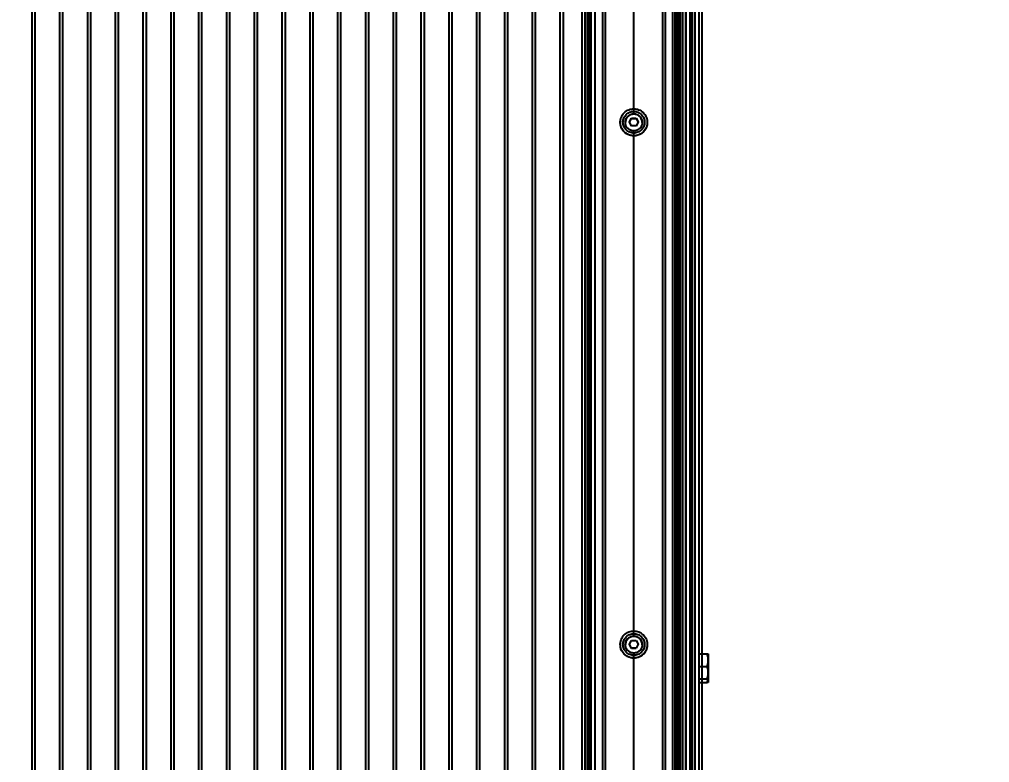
# Model space of a CAD drawing. Header units: millimetres. Extents: x 4625 to 14334, y 16216 to 31562.
# Drawn here: x 13122 to 13750, y 27787 to 28268 of the extents above; entities that cross this region are included whole.
import ezdxf

# ---------------------------------------------------------------- set-up
doc = ezdxf.new("R2010")
doc.units = ezdxf.units.MM
doc.header["$LTSCALE"] = 3
doc.layers.add('Default', color=7, linetype='Continuous')
doc.styles.get("Standard").update_dxf_attribs({"font": 'arial.ttf'})
doc.dimstyles.new('MATEUSZ', dxfattribs={"dimtxt": 35, "dimasz": 16, "dimexe": 0.18, "dimexo": 0.0625, "dimgap": 0.09, "dimtad": 0, "dimdec": 0, "dimdsep": 46, "dimtxsty": 'Standard', "dimblk": 'DOT', "dimcen": 0.09, "dimse1": 1, "dimse2": 1, "dimadec": 0, "dimazin": 0, "dimtfac": 1, "dimtdec": 0, "dimtofl": 0, "dimtmove": 0, "dimatfit": 3, "dimfxl": 1, "dimtolj": 1, "dimtzin": 0, "dimlwd": 9, "dimlwe": 9, "dimarcsym": 0})

# ---------------------------------------------------------------- blocks, each defined once
blk = doc.blocks.new('_Dot')
at = {"color": 0, "linetype": 'ByBlock', "lineweight": -2}
blk.add_line((-0.5, 0), (-1, 0), dxfattribs=at)
at = {"color": 0, "linetype": 'ByBlock', "const_width": 0.5}
blk.add_lwpolyline([(-0.25, 0, 1), (0.25, 0, 1)], format="xyb", close=True, dxfattribs=at)
blk = doc.blocks.new('*D31')
at = {"color": 0, "lineweight": 9, "transparency": 16777216}
for p, q in [((5803.89, 26303.39), (9576.19, 26303.39)), ((13713.73, 26303.39), (9941.43, 26303.39))]:
    blk.add_line(p, q, dxfattribs=at)
at = {"layer": 'Defpoints', "color": 0, "transparency": 16777216}
for p in [(5787.89, 28729.99), (13729.73, 28729.99), (13729.73, 26303.39)]:
    blk.add_point(p, dxfattribs=at)
at = {"color": 0, "lineweight": 9, "transparency": 16777216, "xscale": 16, "yscale": 16, "zscale": 16, "rotation": 180}
blk.add_blockref('_Dot', (5787.89, 26303.39), dxfattribs=at)
at = {"color": 0, "lineweight": 9, "transparency": 16777216, "xscale": 16, "yscale": 16, "zscale": 16}
blk.add_blockref('_Dot', (13729.73, 26303.39), dxfattribs=at)
at = {"color": 0, "transparency": 16777216, "insert": (9758.81, 26303.39), "char_height": 123, "attachment_point": 5}
blk.add_mtext('\\A1;7942', dxfattribs=at)
blk = doc.blocks.new('*D33')
at = {"color": 0, "lineweight": 9, "transparency": 16777216}
for p, q in [((14055.87, 30575.49), (14055.87, 28913.7)), ((14055.87, 26884.49), (14055.87, 28546.28))]:
    blk.add_line(p, q, dxfattribs=at)
at = {"layer": 'Defpoints', "color": 0, "transparency": 16777216}
for p in [(13609.31, 30591.49), (13609.31, 26868.49), (14055.87, 26868.49)]:
    blk.add_point(p, dxfattribs=at)
at = {"color": 0, "lineweight": 9, "transparency": 16777216, "xscale": 16, "yscale": 16, "zscale": 16}
for p, rotation in [((14055.87, 30591.49), 90), ((14055.87, 26868.49), 270)]:
    blk.add_blockref('_Dot', p, dxfattribs=dict(at, rotation=rotation))
at = {"color": 0, "transparency": 16777216, "insert": (14055.87, 28729.99), "char_height": 123, "attachment_point": 5, "rotation": 90}
blk.add_mtext('\\A1;3723', dxfattribs=at)

msp = doc.modelspace()

# ---------------------------------------------------------------- linework, layer by layer
at = {"layer": 'Default'}
for p, q in [((13129.64, 28706.81), (13129.64, 26887.25)), ((13131.64, 28706.81), (13131.64, 26887.25)), ((13147.64, 28706.81), (13147.64, 26887.25)), ((13149.64, 28706.81), (13149.64, 26887.25)), ((13165.64, 28706.81), (13165.64, 26887.25)), ((13167.64, 28706.81), (13167.64, 26887.25)), ((13183.64, 28706.81), (13183.64, 26887.25)), ((13185.64, 28706.81), (13185.64, 26887.25)), ((13201.64, 28706.81), (13201.64, 26887.25)), ((13203.64, 28706.81), (13203.64, 26887.25)), ((13219.64, 28706.81), (13219.64, 26887.25)), ((13221.64, 28706.81), (13221.64, 26887.25)), ((13237.64, 28706.81), (13237.64, 26887.25)), ((13239.64, 28706.81), (13239.64, 26887.25)), ((13255.64, 28706.81), (13255.64, 26887.25)), ((13257.64, 28706.81), (13257.64, 26887.25)), ((13273.64, 28706.81), (13273.64, 26887.25)), ((13275.64, 28706.81), (13275.64, 26887.25)), ((13291.64, 28706.81), (13291.64, 26887.25)), ((13293.64, 28706.81), (13293.64, 26887.25)), ((13309.64, 28706.81), (13309.64, 26887.25)), ((13311.64, 28706.81), (13311.64, 26887.25)), ((13327.64, 28706.81), (13327.64, 26887.25)), ((13329.64, 28706.81), (13329.64, 26887.25)), ((13345.64, 28706.81), (13345.64, 26887.25)), ((13347.64, 28706.81), (13347.64, 26887.25)), ((13363.64, 28706.81), (13363.64, 26887.25)), ((13365.64, 28706.81), (13365.64, 26887.25)), ((13381.64, 28706.81), (13381.64, 26887.25)), ((13383.64, 28706.81), (13383.64, 26887.25)), ((13399.64, 28706.81), (13399.64, 26887.25)), ((13401.64, 28706.81), (13401.64, 26887.25)), ((13417.64, 28706.81), (13417.64, 26887.25)), ((13419.64, 28706.81), (13419.64, 26887.25)), ((13435.64, 28706.81), (13435.64, 26887.25)), ((13437.64, 28706.81), (13437.64, 26887.25)), ((13453.64, 28706.81), (13453.64, 26887.25)), ((13455.64, 28706.81), (13455.64, 26887.25)), ((13471.64, 28706.81), (13471.64, 26887.25)), ((13473.64, 28706.81), (13473.64, 26887.25)), ((13485.97, 26887.39), (13485.97, 28706.95)), ((13487.97, 26887.84), (13487.97, 28707.4)), ((13489.47, 28707.83), (13489.47, 26888.27)), ((13489.59, 26887.98), (13489.59, 28707.54)), ((13490.28, 28707.9), (13490.28, 26888.34)), ((13491.22, 28707.74), (13491.22, 26888.19)), ((13491.22, 28707.54), (13491.22, 26887.98)), ((13491.97, 26887.98), (13491.97, 28707.54)), ((13494.47, 26888.09), (13494.47, 28707.64)), ((13499.22, 28707.82), (13499.22, 26888.27)), ((13500.97, 28707.82), (13500.97, 26888.26)), ((13537.97, 28707.82), (13537.97, 26888.26)), ((13539.72, 28707.82), (13539.72, 26888.27)), ((13544.47, 28707.64), (13544.47, 26888.09)), ((13545.97, 28707.54), (13545.97, 26887.98)), ((13546.97, 28707.54), (13546.97, 26887.98)), ((13547.22, 28707.51), (13547.22, 26887.95)), ((13547.72, 28707.74), (13547.72, 26888.19)), ((13547.72, 28707.54), (13547.72, 26887.98)), ((13548.67, 28707.9), (13548.67, 26888.34)), ((13549.36, 28707.54), (13549.36, 26887.98)), ((13549.47, 28707.83), (13549.47, 26888.27)), ((13550.97, 28707.4), (13550.97, 26887.84)), ((13552.97, 28706.95), (13552.97, 26887.39)), ((13553.31, 26887.25), (13553.31, 28706.81)), ((13557.31, 26887.39), (13557.31, 28706.95)), ((13557.31, 28706.81), (13557.31, 26887.25)), ((13559.31, 26912.33), (13559.31, 28696.71)), ((13561.81, 26894.97), (13561.81, 28701.55)), ((13563.81, 26894.97), (13563.81, 28701.55)), ((13555.81, 28568.49), (13555.81, 27008.49)), ((13519.47, 28207.07), (13519.47, 28534.02)), ((13516.59, 28201.67), (13518.03, 28204.16)), ((13518.03, 28199.17), (13516.59, 28201.67)), ((13518.03, 28204.16), (13520.92, 28204.16)), ((13520.92, 28204.16), (13522.36, 28201.67)), ((13522.36, 28201.67), (13520.92, 28199.17)), ((13519.47, 27869.15), (13519.47, 28196.1)), ((13510.72, 27863.66), (13510.72, 27863.74)), ((13516.59, 27863.74), (13518.03, 27866.24)), ((13518.03, 27861.25), (13516.59, 27863.74)), ((13518.03, 27866.24), (13520.92, 27866.24)), ((13520.92, 27861.25), (13518.03, 27861.25)), ((13520.92, 27866.24), (13522.36, 27863.74)), ((13528.22, 27863.74), (13528.22, 27863.66)), ((13519.47, 27729.49), (13519.47, 27858.17)), ((13561.31, 27857.6), (13566.99, 27857.6)), ((13561.31, 27849.6), (13566.99, 27849.6)), ((13561.31, 27841.6), (13566.99, 27841.6)), ((13561.31, 27839.09), (13566.99, 27839.09))]:
    msp.add_line(p, q, dxfattribs=at)
for points in [[(13519.47, 28192.94, 0), (13518.69, 28192.98, 0), (13517.88, 28193.09, 0), (13517.07, 28193.28, 0), (13516.25, 28193.55, 0), (13515.46, 28193.92, 0), (13514.69, 28194.36, 0), (13513.96, 28194.89, 0), (13513.29, 28195.5, 0), (13512.68, 28196.17, 0), (13512.15, 28196.89, 0), (13511.7, 28197.66, 0), (13511.34, 28198.46, 0), (13511.06, 28199.27, 0), (13510.87, 28200.08, 0), (13510.76, 28200.88, 0), (13510.72, 28201.67, 0), (13510.76, 28202.45, 0), (13510.87, 28203.26, 0), (13511.06, 28204.07, 0), (13511.34, 28204.88, 0), (13511.7, 28205.68, 0), (13512.15, 28206.45, 0), (13512.68, 28207.17, 0), (13513.29, 28207.84, 0), (13513.96, 28208.45, 0), (13514.69, 28208.97, 0), (13515.46, 28209.42, 0), (13516.25, 28209.78, 0), (13517.07, 28210.06, 0), (13517.88, 28210.25, 0), (13518.69, 28210.36, 0), (13519.47, 28210.4, 0), (13520.26, 28210.36, 0), (13521.07, 28210.25, 0), (13521.88, 28210.06, 0), (13522.69, 28209.78, 0), (13523.49, 28209.42, 0), (13524.26, 28208.97, 0), (13524.99, 28208.45, 0), (13525.66, 28207.84, 0), (13526.27, 28207.17, 0), (13526.8, 28206.45, 0), (13527.25, 28205.68, 0), (13527.61, 28204.88, 0), (13527.89, 28204.07, 0), (13528.08, 28203.26, 0), (13528.19, 28202.45, 0), (13528.22, 28201.67, 0), (13528.19, 28200.88, 0), (13528.08, 28200.08, 0), (13527.89, 28199.27, 0), (13527.61, 28198.46, 0), (13527.25, 28197.66, 0), (13526.8, 28196.89, 0), (13526.27, 28196.17, 0), (13525.66, 28195.5, 0), (13524.99, 28194.89, 0), (13524.26, 28194.36, 0), (13523.49, 28193.92, 0), (13522.69, 28193.55, 0), (13521.88, 28193.28, 0), (13521.07, 28193.09, 0), (13520.26, 28192.98, 0)], [(13519.47, 28194.69, 0), (13518.84, 28194.71, 0), (13518.2, 28194.8, 0), (13517.55, 28194.96, 0), (13516.9, 28195.18, 0), (13516.26, 28195.47, 0), (13515.64, 28195.82, 0), (13515.06, 28196.25, 0), (13514.52, 28196.73, 0), (13514.04, 28197.27, 0), (13513.61, 28197.85, 0), (13513.26, 28198.46, 0), (13512.97, 28199.1, 0), (13512.74, 28199.75, 0), (13512.59, 28200.4, 0), (13512.5, 28201.04, 0), (13512.47, 28201.67, 0), (13512.5, 28202.3, 0), (13512.59, 28202.94, 0), (13512.74, 28203.59, 0), (13512.97, 28204.24, 0), (13513.26, 28204.88, 0), (13513.61, 28205.49, 0), (13514.04, 28206.07, 0), (13514.52, 28206.61, 0), (13515.06, 28207.09, 0), (13515.64, 28207.51, 0), (13516.26, 28207.87, 0), (13516.9, 28208.16, 0), (13517.55, 28208.38, 0), (13518.2, 28208.54, 0), (13518.84, 28208.62, 0), (13519.47, 28208.65, 0), (13520.1, 28208.62, 0), (13520.75, 28208.54, 0), (13521.4, 28208.38, 0), (13522.05, 28208.16, 0), (13522.69, 28207.87, 0), (13523.3, 28207.51, 0), (13523.89, 28207.09, 0), (13524.42, 28206.61, 0), (13524.91, 28206.07, 0), (13525.33, 28205.49, 0), (13525.69, 28204.88, 0), (13525.98, 28204.24, 0), (13526.2, 28203.59, 0), (13526.36, 28202.94, 0), (13526.45, 28202.3, 0), (13526.47, 28201.67, 0), (13526.45, 28201.04, 0), (13526.36, 28200.4, 0), (13526.2, 28199.75, 0), (13525.98, 28199.1, 0), (13525.69, 28198.46, 0), (13525.33, 28197.85, 0), (13524.91, 28197.27, 0), (13524.42, 28196.73, 0), (13523.89, 28196.25, 0), (13523.3, 28195.82, 0), (13522.69, 28195.47, 0), (13522.05, 28195.18, 0), (13521.4, 28194.96, 0), (13520.75, 28194.8, 0), (13520.1, 28194.71, 0)], [(13519.47, 27855.02, 0), (13518.69, 27855.05, 0), (13517.88, 27855.16, 0), (13517.07, 27855.35, 0), (13516.25, 27855.63, 0), (13515.46, 27855.99, 0), (13514.69, 27856.44, 0), (13513.96, 27856.97, 0), (13513.29, 27857.57, 0), (13512.68, 27858.24, 0), (13512.15, 27858.97, 0), (13511.7, 27859.73, 0), (13511.34, 27860.53, 0), (13511.06, 27861.34, 0), (13510.87, 27862.16, 0), (13510.76, 27862.96, 0), (13510.72, 27863.74, 0), (13510.76, 27864.53, 0), (13510.87, 27865.33, 0), (13511.06, 27866.15, 0), (13511.34, 27866.96, 0), (13511.7, 27867.75, 0), (13512.15, 27868.52, 0), (13512.68, 27869.25, 0), (13513.29, 27869.92, 0), (13513.96, 27870.52, 0), (13514.69, 27871.05, 0), (13515.46, 27871.5, 0), (13516.25, 27871.86, 0), (13517.07, 27872.14, 0), (13517.88, 27872.33, 0), (13518.69, 27872.44, 0), (13519.47, 27872.47, 0), (13520.26, 27872.44, 0), (13521.07, 27872.33, 0), (13521.88, 27872.14, 0), (13522.69, 27871.86, 0), (13523.49, 27871.5, 0), (13524.26, 27871.05, 0), (13524.99, 27870.52, 0), (13525.66, 27869.92, 0), (13526.27, 27869.25, 0), (13526.8, 27868.52, 0), (13527.25, 27867.75, 0), (13527.61, 27866.96, 0), (13527.89, 27866.15, 0), (13528.08, 27865.33, 0), (13528.19, 27864.53, 0), (13528.22, 27863.74, 0), (13528.19, 27862.96, 0), (13528.08, 27862.16, 0), (13527.89, 27861.34, 0), (13527.61, 27860.53, 0), (13527.25, 27859.73, 0), (13526.8, 27858.97, 0), (13526.27, 27858.24, 0), (13525.66, 27857.57, 0), (13524.99, 27856.97, 0), (13524.26, 27856.44, 0), (13523.49, 27855.99, 0), (13522.69, 27855.63, 0), (13521.88, 27855.35, 0), (13521.07, 27855.16, 0), (13520.26, 27855.05, 0)], [(13519.47, 27856.76, 0), (13518.84, 27856.79, 0), (13518.2, 27856.88, 0), (13517.55, 27857.03, 0), (13516.9, 27857.25, 0), (13516.26, 27857.54, 0), (13515.64, 27857.9, 0), (13515.06, 27858.32, 0), (13514.52, 27858.81, 0), (13514.04, 27859.34, 0), (13513.61, 27859.92, 0), (13513.26, 27860.54, 0), (13512.97, 27861.17, 0), (13512.74, 27861.82, 0), (13512.59, 27862.47, 0), (13512.5, 27863.12, 0), (13512.47, 27863.74, 0), (13512.5, 27864.37, 0), (13512.59, 27865.01, 0), (13512.74, 27865.67, 0), (13512.97, 27866.31, 0), (13513.26, 27866.95, 0), (13513.61, 27867.56, 0), (13514.04, 27868.15, 0), (13514.52, 27868.68, 0), (13515.06, 27869.17, 0), (13515.64, 27869.59, 0), (13516.26, 27869.95, 0), (13516.9, 27870.24, 0), (13517.55, 27870.46, 0), (13518.2, 27870.61, 0), (13518.84, 27870.7, 0), (13519.47, 27870.73, 0), (13520.1, 27870.7, 0), (13520.75, 27870.61, 0), (13521.4, 27870.46, 0), (13522.05, 27870.24, 0), (13522.69, 27869.95, 0), (13523.3, 27869.59, 0), (13523.89, 27869.17, 0), (13524.42, 27868.68, 0), (13524.91, 27868.15, 0), (13525.33, 27867.56, 0), (13525.69, 27866.95, 0), (13525.98, 27866.31, 0), (13526.2, 27865.67, 0), (13526.36, 27865.01, 0), (13526.45, 27864.37, 0), (13526.47, 27863.74, 0), (13526.45, 27863.12, 0), (13526.36, 27862.47, 0), (13526.2, 27861.82, 0), (13525.98, 27861.17, 0), (13525.69, 27860.54, 0), (13525.33, 27859.92, 0), (13524.91, 27859.34, 0), (13524.42, 27858.81, 0), (13523.89, 27858.32, 0), (13523.3, 27857.9, 0), (13522.69, 27857.54, 0), (13522.05, 27857.25, 0), (13521.4, 27857.03, 0), (13520.75, 27856.88, 0), (13520.1, 27856.79, 0)]]:
    msp.add_polyline3d(points, close=True, dxfattribs=at)
for points in [[(13513.97, 28201.58, 0), (13514, 28202.1, 0), (13514.08, 28202.63, 0), (13514.21, 28203.16, 0), (13514.39, 28203.68, 0), (13514.63, 28204.17, 0), (13514.91, 28204.64, 0), (13515.23, 28205.07, 0), (13515.58, 28205.46, 0), (13515.97, 28205.81, 0), (13516.41, 28206.13, 0), (13516.87, 28206.42, 0), (13517.37, 28206.65, 0), (13517.89, 28206.84, 0), (13518.42, 28206.97, 0), (13518.95, 28207.05, 0), (13519.47, 28207.07, 0)], [(13524.97, 28201.44, 0), (13524.95, 28201.96, 0), (13524.87, 28202.49, 0), (13524.74, 28203.02, 0), (13524.56, 28203.54, 0), (13524.32, 28204.03, 0), (13524.04, 28204.5, 0), (13523.72, 28204.93, 0), (13523.36, 28205.32, 0), (13522.97, 28205.67, 0), (13522.54, 28206, 0), (13522.07, 28206.28, 0), (13521.58, 28206.51, 0), (13521.06, 28206.7, 0), (13520.53, 28206.83, 0), (13520, 28206.91, 0), (13519.47, 28206.93, 0), (13518.95, 28206.91, 0), (13518.42, 28206.83, 0), (13517.89, 28206.7, 0), (13517.37, 28206.51, 0), (13516.87, 28206.28, 0), (13516.41, 28206, 0), (13515.97, 28205.67, 0), (13515.58, 28205.32, 0), (13515.23, 28204.93, 0), (13514.91, 28204.5, 0), (13514.63, 28204.03, 0), (13514.39, 28203.54, 0), (13514.21, 28203.02, 0), (13514.08, 28202.49, 0), (13514, 28201.96, 0), (13513.97, 28201.44, 0)], [(13516.61, 28209.83, 0), (13517.45, 28210.08, 0), (13518.29, 28210.23, 0), (13519.11, 28210.31, 0), (13519.91, 28210.3, 0), (13520.73, 28210.22, 0), (13521.57, 28210.06, 0), (13522.41, 28209.81, 0), (13523.24, 28209.47, 0)], [(13524.5, 28208.73, 0), (13525.62, 28207.8, 0), (13526.56, 28206.71, 0), (13527.3, 28205.48, 0), (13527.82, 28204.2, 0), (13528.13, 28202.89, 0), (13528.22, 28201.62, 0), (13528.14, 28200.35, 0), (13527.85, 28199.05, 0), (13527.34, 28197.76, 0), (13526.61, 28196.53, 0), (13525.68, 28195.43, 0), (13524.57, 28194.49, 0), (13523.35, 28193.76, 0), (13522.05, 28193.24, 0), (13520.75, 28192.95, 0), (13519.47, 28192.86, 0)], [(13519.47, 28207.07, 0), (13520, 28207.05, 0), (13520.53, 28206.97, 0), (13521.06, 28206.84, 0), (13521.58, 28206.65, 0), (13522.07, 28206.42, 0), (13522.54, 28206.13, 0), (13522.97, 28205.81, 0), (13523.36, 28205.46, 0), (13523.72, 28205.07, 0), (13524.04, 28204.64, 0), (13524.32, 28204.17, 0), (13524.56, 28203.68, 0), (13524.74, 28203.16, 0), (13524.87, 28202.63, 0), (13524.95, 28202.1, 0), (13524.97, 28201.58, 0)], [(13519.47, 28192.86, 0), (13518.53, 28192.91, 0), (13517.57, 28193.07, 0), (13516.6, 28193.34, 0), (13515.64, 28193.74, 0), (13514.72, 28194.26, 0), (13513.86, 28194.89, 0), (13513.07, 28195.63, 0), (13512.39, 28196.46, 0), (13511.82, 28197.36, 0), (13511.37, 28198.3, 0), (13511.04, 28199.27, 0), (13510.83, 28200.23, 0), (13510.73, 28201.18, 0), (13510.74, 28202.11, 0), (13510.85, 28203.07, 0), (13511.08, 28204.04, 0)], [(13519.47, 28196.1, 0), (13518.95, 28196.12, 0), (13518.42, 28196.2, 0), (13517.89, 28196.33, 0), (13517.37, 28196.51, 0), (13516.87, 28196.75, 0), (13516.41, 28197.03, 0), (13515.97, 28197.35, 0), (13515.58, 28197.7, 0), (13515.23, 28198.09, 0), (13514.91, 28198.52, 0), (13514.63, 28198.99, 0), (13514.39, 28199.48, 0), (13514.21, 28200, 0), (13514.08, 28200.52, 0), (13514, 28201.05, 0), (13513.97, 28201.58, 0)], [(13516.59, 28201.85, 0), (13518.03, 28204.34, 0)], [(13518.03, 28199.35, 0), (13516.59, 28201.85, 0)], [(13518.03, 28204.34, 0), (13520.92, 28204.34, 0)], [(13524.97, 28201.58, 0), (13524.95, 28201.05, 0), (13524.87, 28200.52, 0), (13524.74, 28200, 0), (13524.56, 28199.48, 0), (13524.32, 28198.99, 0), (13524.04, 28198.52, 0), (13523.72, 28198.09, 0), (13523.36, 28197.7, 0), (13522.97, 28197.35, 0), (13522.54, 28197.03, 0), (13522.07, 28196.75, 0), (13521.58, 28196.51, 0), (13521.06, 28196.33, 0), (13520.53, 28196.2, 0), (13520, 28196.12, 0), (13519.47, 28196.1, 0)], [(13520.92, 28204.34, 0), (13522.36, 28201.85, 0)], [(13522.36, 28201.85, 0), (13520.92, 28199.35, 0)], [(13520.92, 28199.35, 0), (13518.03, 28199.35, 0)], [(13513.97, 27863.65, 0), (13514, 27864.18, 0), (13514.08, 27864.71, 0), (13514.21, 27865.24, 0), (13514.39, 27865.75, 0), (13514.63, 27866.25, 0), (13514.91, 27866.72, 0), (13515.23, 27867.15, 0), (13515.58, 27867.54, 0), (13515.97, 27867.89, 0), (13516.41, 27868.21, 0), (13516.87, 27868.49, 0), (13517.37, 27868.73, 0), (13517.89, 27868.91, 0), (13518.42, 27869.04, 0), (13518.95, 27869.12, 0), (13519.47, 27869.15, 0)], [(13524.97, 27863.51, 0), (13524.95, 27864.04, 0), (13524.87, 27864.57, 0), (13524.74, 27865.1, 0), (13524.56, 27865.61, 0), (13524.32, 27866.11, 0), (13524.04, 27866.58, 0), (13523.72, 27867.01, 0), (13523.36, 27867.4, 0), (13522.97, 27867.75, 0), (13522.54, 27868.07, 0), (13522.07, 27868.35, 0), (13521.58, 27868.59, 0), (13521.06, 27868.77, 0), (13520.53, 27868.9, 0), (13520, 27868.98, 0), (13519.47, 27869.01, 0), (13518.95, 27868.98, 0), (13518.42, 27868.9, 0), (13517.89, 27868.77, 0), (13517.37, 27868.59, 0), (13516.87, 27868.35, 0), (13516.41, 27868.07, 0), (13515.97, 27867.75, 0), (13515.58, 27867.4, 0), (13515.23, 27867.01, 0), (13514.91, 27866.58, 0), (13514.63, 27866.11, 0), (13514.39, 27865.61, 0), (13514.21, 27865.1, 0), (13514.08, 27864.57, 0), (13514, 27864.04, 0), (13513.97, 27863.51, 0)], [(13519.47, 27869.15, 0), (13520, 27869.12, 0), (13520.53, 27869.04, 0), (13521.06, 27868.91, 0), (13521.58, 27868.73, 0), (13522.07, 27868.49, 0), (13522.54, 27868.21, 0), (13522.97, 27867.89, 0), (13523.36, 27867.54, 0), (13523.72, 27867.15, 0), (13524.04, 27866.72, 0), (13524.32, 27866.25, 0), (13524.56, 27865.75, 0), (13524.74, 27865.24, 0), (13524.87, 27864.71, 0), (13524.95, 27864.18, 0), (13524.97, 27863.65, 0)], [(13519.47, 27854.93, 0), (13518.48, 27854.99, 0), (13517.46, 27855.17, 0), (13516.43, 27855.48, 0), (13515.42, 27855.92, 0), (13514.46, 27856.5, 0), (13513.58, 27857.21, 0), (13512.78, 27858.03, 0), (13512.11, 27858.94, 0), (13511.57, 27859.92, 0), (13511.16, 27860.93, 0), (13510.89, 27861.96, 0), (13510.75, 27862.97, 0), (13510.73, 27863.95, 0), (13510.82, 27864.96, 0), (13511.04, 27865.98, 0), (13511.39, 27867, 0)], [(13519.47, 27858.17, 0), (13518.95, 27858.2, 0), (13518.42, 27858.28, 0), (13517.89, 27858.41, 0), (13517.37, 27858.59, 0), (13516.87, 27858.83, 0), (13516.41, 27859.11, 0), (13515.97, 27859.43, 0), (13515.58, 27859.78, 0), (13515.23, 27860.16, 0), (13514.91, 27860.59, 0), (13514.63, 27861.06, 0), (13514.39, 27861.55, 0), (13514.21, 27862.07, 0), (13514.08, 27862.6, 0), (13514, 27863.13, 0), (13513.97, 27863.65, 0)], [(13516.59, 27863.92, 0), (13518.03, 27866.42, 0)], [(13518.03, 27861.43, 0), (13516.59, 27863.92, 0)], [(13518.03, 27866.42, 0), (13520.92, 27866.42, 0)], [(13520.92, 27861.43, 0), (13518.03, 27861.43, 0)], [(13528.05, 27865.37, 0), (13528.19, 27864.46, 0), (13528.22, 27863.57, 0), (13528.17, 27862.67, 0), (13528.01, 27861.76, 0), (13527.75, 27860.83, 0), (13527.38, 27859.92, 0), (13526.9, 27859.04, 0), (13526.31, 27858.21, 0), (13525.62, 27857.45, 0), (13524.85, 27856.77, 0), (13524.01, 27856.2, 0), (13523.13, 27855.73, 0), (13522.21, 27855.37, 0), (13521.28, 27855.12, 0), (13520.37, 27854.98, 0), (13519.47, 27854.93, 0)], [(13524.97, 27863.65, 0), (13524.95, 27863.13, 0), (13524.87, 27862.6, 0), (13524.74, 27862.07, 0), (13524.56, 27861.55, 0), (13524.32, 27861.06, 0), (13524.04, 27860.59, 0), (13523.72, 27860.16, 0), (13523.36, 27859.78, 0), (13522.97, 27859.43, 0), (13522.54, 27859.11, 0), (13522.07, 27858.83, 0), (13521.58, 27858.59, 0), (13521.06, 27858.41, 0), (13520.53, 27858.28, 0), (13520, 27858.2, 0), (13519.47, 27858.17, 0)], [(13520.92, 27866.42, 0), (13522.36, 27863.92, 0)], [(13522.36, 27863.92, 0), (13520.92, 27861.43, 0)], [(13567.71, 27853.6, 0), (13567.66, 27854.56, 0), (13567.53, 27855.53, 0), (13566.99, 27857.6, 0)], [(13566.99, 27857.6, 0), (13567.53, 27857.6, 0), (13567.71, 27857.6, 0)], [(13567.71, 27857.6, 0), (13567.71, 27857.6, 0), (13567.71, 27857.6, 0), (13567.71, 27857.6, 0), (13567.71, 27857.6, 0), (13567.71, 27857.6, 0), (13567.71, 27857.6, 0), (13567.71, 27857.6, 0), (13567.71, 27857.6, 0), (13567.71, 27857.6, 0), (13567.71, 27857.6, 0), (13567.71, 27857.6, 0), (13567.71, 27857.6, 0), (13567.71, 27857.58, 0), (13567.71, 27857.49, 0), (13567.71, 27857.15, 0), (13567.71, 27853.6, 0)], [(13566.99, 27849.6, 0), (13567.53, 27851.67, 0), (13567.66, 27852.64, 0), (13567.71, 27853.6, 0)], [(13567.71, 27845.6, 0), (13567.66, 27846.56, 0), (13567.53, 27847.53, 0), (13566.99, 27849.6, 0)], [(13567.71, 27853.6, 0), (13567.71, 27845.6, 0)], [(13566.99, 27841.6, 0), (13567.53, 27843.68, 0), (13567.66, 27844.64, 0), (13567.71, 27845.6, 0)], [(13566.99, 27839.09, 0), (13567.53, 27841.16, 0), (13567.66, 27842.13, 0), (13567.71, 27843.09, 0)], [(13567.71, 27845.6, 0), (13567.71, 27841.6, 0)], [(13567.71, 27843.09, 0), (13567.71, 27839.09, 0)], [(13567.71, 27841.6, 0), (13567.71, 27841.6, 0), (13567.71, 27841.6, 0), (13567.71, 27841.6, 0), (13567.71, 27841.6, 0), (13567.71, 27841.6, 0), (13567.71, 27841.6, 0), (13567.71, 27841.6, 0), (13567.71, 27841.6, 0), (13567.71, 27841.6, 0), (13567.71, 27841.6, 0), (13567.71, 27841.6, 0), (13567.7, 27841.6, 0), (13567.69, 27841.6, 0), (13567.64, 27841.6, 0), (13567.41, 27841.6, 0), (13566.99, 27841.6, 0)], [(13567.71, 27839.09, 0), (13567.71, 27839.09, 0), (13567.71, 27839.09, 0), (13567.71, 27839.09, 0), (13567.71, 27839.09, 0), (13567.71, 27839.09, 0), (13567.71, 27839.09, 0), (13567.71, 27839.09, 0), (13567.71, 27839.09, 0), (13567.71, 27839.09, 0), (13567.71, 27839.09, 0), (13567.71, 27839.09, 0), (13567.7, 27839.09, 0), (13567.69, 27839.09, 0), (13567.64, 27839.09, 0), (13567.41, 27839.09, 0), (13566.99, 27839.09, 0)]]:
    msp.add_polyline3d(points, dxfattribs=at)

# ---------------------------------------------------------------- dimensions: what is measured, and where the dimension line sits
dim = msp.add_linear_dim(base=(14055.87, 26868.49), p1=(13609.31, 30591.49), p2=(13609.31, 26868.49), angle=90, dimstyle='MATEUSZ', override={"dimtxt": 123})
dim.commit()
dim.dimension.update_dxf_attribs({"geometry": '*D33', "text_midpoint": (14055.87, 28729.99)})
dim = msp.add_linear_dim(base=(13729.73, 26303.39), p1=(5787.89, 28729.99), p2=(13729.73, 28729.99), dimstyle='MATEUSZ', override={"dimtxt": 123})
dim.commit()
dim.dimension.update_dxf_attribs({"geometry": '*D31', "text_midpoint": (9758.81, 26303.39)})

doc.saveas('drawing.dxf')
